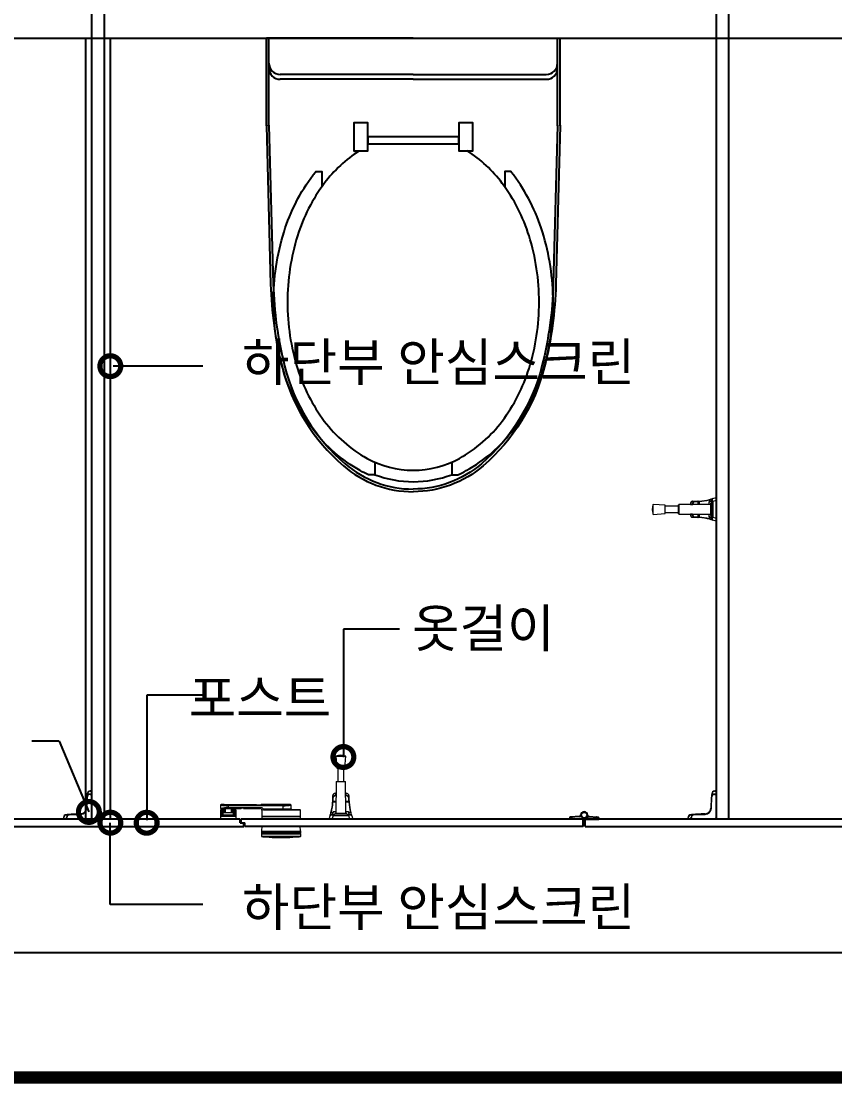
# Model space of a CAD drawing. Extents: x -255 to 8105, y -176 to 5714.
# Drawn here: x 3160 to 3811, y 2764 to 3614 of the extents above; entities that cross this region are included whole.
import ezdxf
from ezdxf.enums import TextEntityAlignment as Align

# ---------------------------------------------------------------- set-up
doc = ezdxf.new("R2010")
doc.units = 0
doc.header["$LTSCALE"] = 30
doc.layers.get('0').update_dxf_attribs({"linetype": 'CONTINUOUS'})
for name, color, linetype in [('0_toilet', 6, 'CONTINUOUS'), ('HAT', 8, 'CONTINUOUS'), ('경첩', 4, 'CONTINUOUS'), ('문자', 3, 'CONTINUOUS'), ('부자재', 4, 'CONTINUOUS'), ('옷걸이', 4, 'CONTINUOUS'), ('잠금쇠(회전형)', 4, 'CONTINUOUS'), ('치수', 1, 'CONTINUOUS'), ('해치', 8, 'CONTINUOUS')]:
    doc.layers.add(name, color=color, linetype=linetype)
doc.styles.add('돋움', font='malgun.ttf')

# ---------------------------------------------------------------- blocks, each defined once
blk = doc.blocks.new('_DOTSMALL')
at = {"color": 0, "linetype": 'ByBlock', "const_width": 0.5}
blk.add_lwpolyline([(-0.0625, 0, 1), (0.0625, 0, 1)], format="xyb", close=True, dxfattribs=at)
blk = doc.blocks.new('A$C63EC304E')
at = {"layer": '치수', "color": 1, "xscale": 2.5, "yscale": 2.5, "zscale": 2.5, "rotation": 234.3098741996962}
blk.add_blockref('_DOTSMALL', (0.312, 0.312), dxfattribs=at)
blk = doc.blocks.new('A$C2BC9653E')
at = {"layer": '치수', "xscale": 0.3333333333333333, "yscale": 0.3333333333333333, "zscale": 0.3333333333333333}
blk.add_blockref('A$C63EC304E', (0, 0), dxfattribs=at)
blk = doc.blocks.new('A$C7FC71301')
at = {"layer": '치수', "rotation": 180}
blk.add_blockref('A$C2BC9653E', (0.208, 0.208), dxfattribs=at)
blk = doc.blocks.new('A$C4A20372B')
at = {"layer": '치수'}
blk.add_blockref('A$C7FC71301', (0, 0), dxfattribs=at)
blk = doc.blocks.new('A$C566469F5')
at = {"layer": '치수'}
blk.add_blockref('A$C4A20372B', (0, 0), dxfattribs=at)
blk = doc.blocks.new('A$C7E317CD4')
at = {"layer": '해치', "xscale": 2, "yscale": 2, "zscale": 2}
blk.add_blockref('A$C566469F5', (0, 0), dxfattribs=at)
blk = doc.blocks.new('A$C601D7F27')
at = {"layer": '치수'}
blk.add_blockref('A$C7E317CD4', (0, 0), dxfattribs=at)
blk = doc.blocks.new('A$C38802C08')
at = {"layer": '치수'}
blk.add_blockref('A$C601D7F27', (0, 0), dxfattribs=at)
blk = doc.blocks.new('A$C10E41893')
at = {"layer": '부자재'}
for p, q in [((6.5, 0), (6.5, 196)), ((123.3, 196), (6.5, 196)), ((123.3, 192.5), (6.5, 192.5)), ((54.8, 0), (54.8, 177.5)), ((61.4, 0), (61.4, 177.5)), ((6.5, 0), (6.5, -196)), ((54.8, 0), (54.8, -177.5)), ((61.4, 0), (61.4, -177.5)), ((123.3, -192.5), (6.5, -192.5)), ((123.3, -196), (6.5, -196))]:
    blk.add_line(p, q, dxfattribs=at)
for points in [[(122.7, 196, -0.012538), (123.3, 196), (334.6, 190.3, -0.055395), (444.7, 175.1, -0.154276), (576.9, 93.3, -0.179504), (611.5, 0, -0.179504)], [(122.8, 192.5, -0.012538), (123.2, 192.5), (334.5, 186.8, -0.055395), (443.8, 171.7, -0.154276), (574.3, 91, -0.179504), (608, 0, -0.179504)], [(572, 51.4), (588.8, 51.4), (588.8, 59.6, 0.021185), (583.3, 70.7, 0.106084), (528.4, 133.7, 0.085733), (452.6, 172.4, 0.075373), (358.7, 186.6, 0.075373), (264.8, 172.4, 0.085733), (189, 133.7, 0.007337), (184.4, 130.1), (184.4, 122), (204.7, 122)], [(156.7, -72, 0.089162), (200.2, -118.7, 0.085733), (270.3, -154.5, 0.075373), (358.7, -167.9, 0.075373), (447.1, -154.5, 0.085733), (517.2, -118.7, 0.106084), (567, -61.6, 0.126931), (582.8, 0, 0.126931), (567, 61.6, 0.106084), (517.2, 118.7, 0.085733), (447.1, 154.5, 0.075373), (358.7, 167.9, 0.075373), (270.3, 154.5, 0.085733), (200.2, 118.7, 0.089162), (156.7, 72)], [(588.8, -51.4, 0.090214), (598.2, 0, 0.090214), (588.8, 51.4, 0.106084)], [(122.7, -196, 0.012538), (123.3, -196), (334.6, -190.3, 0.055395), (444.7, -175.1, 0.154276), (576.9, -93.3, 0.179504), (611.5, 0, 0.179504)], [(122.8, -192.5, 0.012538), (123.2, -192.5), (334.5, -186.8, 0.055395), (443.8, -171.7, 0.154276), (574.3, -91, 0.179504), (608, 0, 0.179504)], [(572, -51.4), (588.8, -51.4), (588.8, -59.6, -0.021185), (583.3, -70.7, -0.106084), (528.4, -133.7, -0.085733), (452.6, -172.4, -0.075373), (358.7, -186.6, -0.075373), (264.8, -172.4, -0.085733), (189, -133.7, -0.007337), (184.4, -130.1), (184.4, -122), (204.7, -122)]]:
    blk.add_lwpolyline(points, format="xyb", dxfattribs=at)
blk.add_lwpolyline([(138, -60.8), (119.3, -60.8), (119.3, -79.5), (156.7, -79.5), (156.7, -60.8), (138, -60.8), (147.3, -60.8), (147.3, 60.8), (138, 60.8), (156.7, 60.8), (156.7, 79.5), (119.3, 79.5), (119.3, 60.8), (138, 60.8), (138, -60.8), (119.3, -60.8)], dxfattribs=at)
for centre, start, end in [((39.8, 177.5), 0, 90), ((46.4, 177.5), 0, 90), ((39.8, -177.5), 270, 0), ((46.4, -177.5), 270, 0)]:
    blk.add_arc(centre, 15, start, end, dxfattribs=at)
blk = doc.blocks.new('UNI-10', base_point=(37634, 239))
blk.add_line((40355.37, 3839.82), (41855.37, 3839.82))
at = {"color": 2}
for p, q in [((40845.37, 3839.82), (40845.37, 3214.82)), ((40865.37, 3839.82), (40865.37, 3214.82))]:
    blk.add_line(p, q, dxfattribs=at)
at = {"color": 8}
blk.add_line((40119.29, 3108.01), (42081.88, 3108.01), dxfattribs=at)
at = {"color": 8, "const_width": 10}
blk.add_lwpolyline([(37682.57, 3008.01), (43467.12, 3008.01)], dxfattribs=at)
at = {"layer": '0_toilet'}
for p, q in [((40850.37, 3939.82), (40850.37, 3214.82)), ((40860.37, 3939.82), (40860.37, 3214.82)), ((41350.32, 3939.82), (41350.32, 3214.82)), ((41360.42, 3214.81), (41360.42, 3939.81)), ((40969.29, 3214.82), (40745.37, 3214.82)), ((40969.29, 3211.82), (40969.29, 3214.82)), ((41243.87, 3214.82), (40970.04, 3214.82)), ((40970.04, 3211.82), (40970.04, 3214.82)), ((41243.87, 3208.82), (41243.87, 3214.82)), ((41474.34, 3214.82), (41245.37, 3214.82)), ((41245.37, 3208.82), (41245.37, 3214.82)), ((40745.37, 3208.82), (40972.29, 3208.82)), ((40969.29, 3211.82), (40973.04, 3211.82)), ((40972.29, 3208.82), (40972.29, 3211.82)), ((40973.04, 3208.82), (40973.04, 3211.82)), ((41243.87, 3208.82), (40973.04, 3208.82)), ((41245.37, 3208.82), (41477.34, 3208.82))]:
    blk.add_line(p, q, dxfattribs=at)
at = {"layer": '경첩', "color": 4, "linetype": 'Continuous', "lineweight": 15}
for p, q in [((40846.76, 3232.58), (40846.34, 3223.6)), ((40846.58, 3233.99), (40846.45, 3231.28)), ((40846.45, 3231.28), (40846.69, 3231.05)), ((40846.58, 3233.99), (40846.82, 3233.75)), ((40846.59, 3223.59), (40847.01, 3232.57)), ((40846.69, 3234.58), (40846.85, 3234.42)), ((40846.88, 3235.08), (40846.76, 3232.58)), ((40847.06, 3233.62), (40847.13, 3235.07)), ((40849.11, 3234.82), (40849.11, 3234.57)), ((40850.37, 3234.82), (40849.11, 3234.82)), ((40849.11, 3234.57), (40850.37, 3234.57)), ((40849.12, 3234.82), (40849.12, 3234.92)), ((40849.12, 3234.92), (40850.37, 3234.92)), ((40849.23, 3237.07), (40849.23, 3237.32)), ((40850.37, 3237.32), (40849.23, 3237.32)), ((40849.23, 3237.07), (40850.37, 3237.07)), ((40850.37, 3237.07), (40850.37, 3237.32)), ((40850.37, 3234.92), (40850.37, 3237.07)), ((40850.37, 3234.57), (40850.37, 3234.82)), ((40850.37, 3234.57), (40850.37, 3216.32)), ((41346.71, 3232.58), (41346.29, 3223.6)), ((41346.53, 3233.99), (41346.4, 3231.28)), ((41346.4, 3231.28), (41346.64, 3231.05)), ((41346.53, 3233.99), (41346.77, 3233.75)), ((41346.54, 3223.59), (41346.96, 3232.57)), ((41346.64, 3234.58), (41346.8, 3234.42)), ((41346.83, 3235.08), (41346.71, 3232.58)), ((41347.01, 3233.62), (41347.08, 3235.07)), ((41349.06, 3234.82), (41349.06, 3234.57)), ((41350.32, 3234.82), (41349.06, 3234.82)), ((41349.06, 3234.57), (41350.32, 3234.57)), ((41349.07, 3234.82), (41349.07, 3234.92)), ((41349.07, 3234.92), (41350.32, 3234.92)), ((41349.18, 3237.07), (41349.18, 3237.32)), ((41350.32, 3237.32), (41349.18, 3237.32)), ((41349.18, 3237.07), (41350.32, 3237.07)), ((41350.32, 3237.07), (41350.32, 3237.32)), ((41350.32, 3234.92), (41350.32, 3237.07)), ((41350.32, 3234.57), (41350.32, 3234.82)), ((41350.32, 3234.57), (41350.32, 3216.32)), ((40845.97, 3222.76), (40846.18, 3222.55)), ((40846.17, 3222.55), (40845.97, 3222.75)), ((40846.04, 3223.13), (40846.26, 3222.91)), ((40846.07, 3223.35), (40846.3, 3223.13)), ((40846.12, 3224.26), (40846.09, 3223.62)), ((40846.13, 3224.36), (40846.12, 3224.26)), ((40846.12, 3224.26), (40846.36, 3224.02)), ((40846.14, 3224.7), (40846.13, 3224.36)), ((40846.13, 3224.36), (40846.37, 3224.12)), ((40846.15, 3224.8), (40846.14, 3224.7)), ((40846.14, 3224.7), (40846.38, 3224.46)), ((40846.19, 3225.72), (40846.15, 3224.8)), ((40846.15, 3224.8), (40846.39, 3224.56)), ((40846.19, 3225.72), (40846.43, 3225.48)), ((40846.22, 3226.38), (40846.2, 3225.96)), ((40846.2, 3225.96), (40846.44, 3225.72)), ((40846.36, 3229.26), (40846.22, 3226.39)), ((40846.22, 3226.39), (40846.46, 3226.15)), ((40846.22, 3226.38), (40846.46, 3226.14)), ((40846.36, 3229.26), (40846.6, 3229.02)), ((40846.41, 3230.27), (40846.37, 3229.6)), ((40846.37, 3229.6), (40846.61, 3229.36)), ((40846.41, 3230.27), (40846.64, 3230.03)), ((40846.42, 3230.61), (40846.66, 3230.37)), ((41345.92, 3222.76), (41346.13, 3222.55)), ((41346.12, 3222.55), (41345.92, 3222.75)), ((41345.99, 3223.13), (41346.21, 3222.91)), ((41346.02, 3223.35), (41346.25, 3223.13)), ((41346.07, 3224.26), (41346.04, 3223.62)), ((41346.08, 3224.36), (41346.07, 3224.26)), ((41346.07, 3224.26), (41346.31, 3224.02)), ((41346.09, 3224.7), (41346.08, 3224.36)), ((41346.08, 3224.36), (41346.32, 3224.12)), ((41346.1, 3224.8), (41346.09, 3224.7)), ((41346.09, 3224.7), (41346.33, 3224.46)), ((41346.14, 3225.72), (41346.1, 3224.8)), ((41346.1, 3224.8), (41346.34, 3224.56)), ((41346.14, 3225.72), (41346.38, 3225.48)), ((41346.17, 3226.38), (41346.15, 3225.96)), ((41346.15, 3225.96), (41346.39, 3225.72)), ((41346.31, 3229.26), (41346.17, 3226.39)), ((41346.17, 3226.39), (41346.41, 3226.15)), ((41346.17, 3226.38), (41346.41, 3226.14)), ((41346.31, 3229.26), (41346.55, 3229.02)), ((41346.36, 3230.27), (41346.32, 3229.6)), ((41346.32, 3229.6), (41346.56, 3229.36)), ((41346.36, 3230.27), (41346.59, 3230.03)), ((41346.37, 3230.61), (41346.61, 3230.37)), ((40828.12, 3215.96), (40827.87, 3215.96)), ((40827.87, 3215.96), (40827.87, 3214.82)), ((40827.87, 3214.82), (40828.12, 3214.82)), ((40828.12, 3214.82), (40828.12, 3215.96)), ((40828.12, 3214.82), (40830.27, 3214.82)), ((40832.61, 3218.42), (40830.11, 3218.3)), ((40830.12, 3218.05), (40831.57, 3218.12)), ((40830.27, 3214.82), (40830.27, 3216.07)), ((40830.27, 3216.07), (40830.37, 3216.07)), ((40830.37, 3216.07), (40830.62, 3216.07)), ((40830.37, 3216.07), (40830.37, 3214.82)), ((40830.37, 3214.82), (40830.62, 3214.82)), ((40830.6, 3218.5), (40830.69, 3218.58)), ((40830.6, 3218.5), (40830.76, 3218.34)), ((40830.62, 3214.82), (40830.62, 3216.07)), ((40848.87, 3214.82), (40830.62, 3214.82)), ((40833.9, 3218.73), (40830.69, 3218.58)), ((40841.58, 3218.85), (40832.61, 3218.42)), ((40832.62, 3218.17), (40841.59, 3218.6)), ((40833.9, 3218.73), (40834.14, 3218.49)), ((40834.58, 3218.77), (40834.82, 3218.53)), ((40834.91, 3218.78), (40835.15, 3218.54)), ((40838.29, 3218.94), (40835.59, 3218.81)), ((40835.59, 3218.81), (40835.83, 3218.57)), ((40838.29, 3218.94), (40838.53, 3218.7)), ((40838.97, 3218.97), (40839.21, 3218.73)), ((40839.3, 3218.99), (40839.54, 3218.75)), ((40841.33, 3219.08), (40839.98, 3219.02)), ((40839.98, 3219.02), (40840.22, 3218.78)), ((40841.57, 3219.09), (40841.33, 3219.08)), ((40841.33, 3219.08), (40841.57, 3218.84)), ((40842.58, 3219.25), (40842.78, 3219.05)), ((40843.11, 3219.43), (40843.3, 3219.24)), ((40843.35, 3219.53), (40843.54, 3219.35)), ((40843.81, 3219.78), (40844, 3219.6)), ((40844.03, 3219.92), (40844.21, 3219.74)), ((40845.12, 3220.95), (40845.3, 3220.77)), ((40845.27, 3221.16), (40845.45, 3220.98)), ((40845.53, 3221.6), (40845.72, 3221.41)), ((40845.65, 3221.83), (40845.84, 3221.64)), ((40845.82, 3222.23), (40846.01, 3222.04)), ((41328.07, 3215.96), (41327.82, 3215.96)), ((41327.82, 3215.96), (41327.82, 3214.82)), ((41327.82, 3214.82), (41328.07, 3214.82)), ((41328.07, 3214.82), (41328.07, 3215.96)), ((41328.07, 3214.82), (41330.22, 3214.82)), ((41332.56, 3218.42), (41330.06, 3218.3)), ((41330.07, 3218.05), (41331.52, 3218.12)), ((41330.22, 3214.82), (41330.22, 3216.07)), ((41330.22, 3216.07), (41330.32, 3216.07)), ((41330.32, 3216.07), (41330.57, 3216.07)), ((41330.32, 3216.07), (41330.32, 3214.82)), ((41330.32, 3214.82), (41330.57, 3214.82)), ((41330.55, 3218.5), (41330.64, 3218.58)), ((41330.55, 3218.5), (41330.71, 3218.34)), ((41330.57, 3214.82), (41330.57, 3216.07)), ((41348.82, 3214.82), (41330.57, 3214.82)), ((41333.85, 3218.73), (41330.64, 3218.58)), ((41341.53, 3218.85), (41332.56, 3218.42)), ((41332.57, 3218.17), (41341.54, 3218.6)), ((41333.85, 3218.73), (41334.09, 3218.49)), ((41334.53, 3218.77), (41334.77, 3218.53)), ((41334.86, 3218.78), (41335.1, 3218.54)), ((41338.24, 3218.94), (41335.54, 3218.81)), ((41335.54, 3218.81), (41335.78, 3218.57)), ((41338.24, 3218.94), (41338.48, 3218.7)), ((41338.92, 3218.97), (41339.16, 3218.73)), ((41339.25, 3218.99), (41339.49, 3218.75)), ((41341.28, 3219.08), (41339.93, 3219.02)), ((41339.93, 3219.02), (41340.17, 3218.78)), ((41341.52, 3219.09), (41341.28, 3219.08)), ((41341.28, 3219.08), (41341.52, 3218.84)), ((41342.53, 3219.25), (41342.73, 3219.05)), ((41343.06, 3219.43), (41343.25, 3219.24)), ((41343.3, 3219.53), (41343.49, 3219.35)), ((41343.76, 3219.78), (41343.95, 3219.6)), ((41343.98, 3219.92), (41344.16, 3219.74)), ((41345.07, 3220.95), (41345.25, 3220.77)), ((41345.22, 3221.16), (41345.4, 3220.98)), ((41345.48, 3221.6), (41345.67, 3221.41)), ((41345.6, 3221.83), (41345.79, 3221.64)), ((41345.77, 3222.23), (41345.96, 3222.04))]:
    blk.add_line(p, q, dxfattribs=at)
at = {"layer": '경첩', "color": 4, "linetype": 'Continuous', "lineweight": 15, "flags": 128}
for points in [[(40846.45, 3231.28), (40846.45, 3231.15), (40846.44, 3231.03), (40846.44, 3230.91), (40846.43, 3230.81), (40846.43, 3230.72), (40846.42, 3230.66), (40846.42, 3230.62), (40846.42, 3230.61)], [(40846.6, 3234.5), (40846.6, 3234.39), (40846.59, 3234.27), (40846.59, 3234.13), (40846.58, 3233.99)], [(40846.6, 3234.5), (40846.62, 3234.52), (40846.64, 3234.53), (40846.66, 3234.55), (40846.67, 3234.56), (40846.68, 3234.57), (40846.68, 3234.58), (40846.69, 3234.58), (40846.69, 3234.58)], [(40846.76, 3232.58), (40846.77, 3232.58), (40846.78, 3232.58), (40846.81, 3232.58), (40846.84, 3232.57), (40846.87, 3232.57), (40846.92, 3232.57), (40846.96, 3232.57), (40847.01, 3232.57)], [(40847.13, 3235.07), (40847.08, 3235.07), (40847.04, 3235.07), (40846.99, 3235.07), (40846.95, 3235.07), (40846.92, 3235.08), (40846.9, 3235.08), (40846.89, 3235.08), (40846.88, 3235.08)], [(41346.4, 3231.28), (41346.4, 3231.15), (41346.39, 3231.03), (41346.39, 3230.91), (41346.38, 3230.81), (41346.38, 3230.72), (41346.37, 3230.66), (41346.37, 3230.62), (41346.37, 3230.61)], [(41346.55, 3234.5), (41346.55, 3234.39), (41346.54, 3234.27), (41346.54, 3234.13), (41346.53, 3233.99)], [(41346.55, 3234.5), (41346.57, 3234.52), (41346.59, 3234.53), (41346.61, 3234.55), (41346.62, 3234.56), (41346.63, 3234.57), (41346.63, 3234.58), (41346.64, 3234.58), (41346.64, 3234.58)], [(41346.71, 3232.58), (41346.72, 3232.58), (41346.73, 3232.58), (41346.76, 3232.58), (41346.79, 3232.57), (41346.82, 3232.57), (41346.87, 3232.57), (41346.91, 3232.57), (41346.96, 3232.57)], [(41347.08, 3235.07), (41347.03, 3235.07), (41346.99, 3235.07), (41346.94, 3235.07), (41346.9, 3235.07), (41346.87, 3235.08), (41346.85, 3235.08), (41346.84, 3235.08), (41346.83, 3235.08)], [(40845.97, 3222.76), (40845.97, 3222.76), (40845.97, 3222.76)], [(40846.07, 3223.35), (40846.05, 3223.19), (40846.04, 3223.13)], [(40846.2, 3225.96), (40846.2, 3225.88), (40846.19, 3225.8), (40846.19, 3225.72)], [(40846.22, 3226.39), (40846.22, 3226.39), (40846.22, 3226.38)], [(40846.34, 3223.6), (40846.35, 3223.6), (40846.36, 3223.6), (40846.38, 3223.6), (40846.41, 3223.6), (40846.45, 3223.6), (40846.5, 3223.6), (40846.54, 3223.59), (40846.59, 3223.59)], [(41345.92, 3222.76), (41345.92, 3222.76), (41345.92, 3222.76)], [(41346.02, 3223.35), (41346, 3223.19), (41345.99, 3223.13)], [(41346.15, 3225.96), (41346.15, 3225.88), (41346.14, 3225.8), (41346.14, 3225.72)], [(41346.17, 3226.39), (41346.17, 3226.39), (41346.17, 3226.38)], [(41346.29, 3223.6), (41346.3, 3223.6), (41346.31, 3223.6), (41346.33, 3223.6), (41346.36, 3223.6), (41346.4, 3223.6), (41346.45, 3223.6), (41346.49, 3223.59), (41346.54, 3223.59)], [(40830.12, 3218.05), (40830.12, 3218.1), (40830.12, 3218.15), (40830.11, 3218.19), (40830.11, 3218.23), (40830.11, 3218.26), (40830.11, 3218.29), (40830.11, 3218.3), (40830.11, 3218.3)], [(40832.61, 3218.42), (40832.61, 3218.42), (40832.61, 3218.4), (40832.61, 3218.38), (40832.61, 3218.35), (40832.61, 3218.31), (40832.62, 3218.27), (40832.62, 3218.22), (40832.62, 3218.17)], [(40834.58, 3218.77), (40834.56, 3218.76), (40834.53, 3218.76), (40834.46, 3218.76), (40834.38, 3218.76), (40834.28, 3218.75), (40834.16, 3218.75), (40834.03, 3218.74), (40833.9, 3218.73)], [(40835.59, 3218.81), (40835.47, 3218.81), (40835.36, 3218.8), (40835.25, 3218.8), (40835.16, 3218.79), (40835.07, 3218.79), (40835.01, 3218.79), (40834.96, 3218.78), (40834.92, 3218.78), (40834.91, 3218.78)], [(40838.97, 3218.97), (40838.95, 3218.97), (40838.91, 3218.97), (40838.85, 3218.97), (40838.77, 3218.96), (40838.67, 3218.96), (40838.55, 3218.95), (40838.42, 3218.95), (40838.29, 3218.94)], [(40839.98, 3219.02), (40839.85, 3219.01), (40839.72, 3219.01), (40839.6, 3219), (40839.5, 3219), (40839.42, 3218.99), (40839.36, 3218.99), (40839.32, 3218.99), (40839.3, 3218.99)], [(40841.58, 3218.85), (40841.58, 3218.84), (40841.58, 3218.83), (40841.58, 3218.8), (40841.59, 3218.77), (40841.59, 3218.73), (40841.59, 3218.69), (40841.59, 3218.64), (40841.59, 3218.6)], [(41330.07, 3218.05), (41330.07, 3218.1), (41330.07, 3218.15), (41330.06, 3218.19), (41330.06, 3218.23), (41330.06, 3218.26), (41330.06, 3218.29), (41330.06, 3218.3), (41330.06, 3218.3)], [(41332.56, 3218.42), (41332.56, 3218.42), (41332.56, 3218.4), (41332.56, 3218.38), (41332.56, 3218.35), (41332.56, 3218.31), (41332.57, 3218.27), (41332.57, 3218.22), (41332.57, 3218.17)], [(41334.53, 3218.77), (41334.51, 3218.76), (41334.48, 3218.76), (41334.41, 3218.76), (41334.33, 3218.76), (41334.23, 3218.75), (41334.11, 3218.75), (41333.98, 3218.74), (41333.85, 3218.73)], [(41335.54, 3218.81), (41335.42, 3218.81), (41335.31, 3218.8), (41335.2, 3218.8), (41335.11, 3218.79), (41335.02, 3218.79), (41334.96, 3218.79), (41334.91, 3218.78), (41334.87, 3218.78), (41334.86, 3218.78)], [(41338.92, 3218.97), (41338.9, 3218.97), (41338.86, 3218.97), (41338.8, 3218.97), (41338.72, 3218.96), (41338.62, 3218.96), (41338.5, 3218.95), (41338.37, 3218.95), (41338.24, 3218.94)], [(41339.93, 3219.02), (41339.8, 3219.01), (41339.67, 3219.01), (41339.55, 3219), (41339.45, 3219), (41339.37, 3218.99), (41339.31, 3218.99), (41339.27, 3218.99), (41339.25, 3218.99)], [(41341.53, 3218.85), (41341.53, 3218.84), (41341.53, 3218.83), (41341.53, 3218.8), (41341.54, 3218.77), (41341.54, 3218.73), (41341.54, 3218.69), (41341.54, 3218.64), (41341.54, 3218.6)]]:
    blk.add_lwpolyline(points, dxfattribs=at)
at = {"layer": '경첩', "color": 4, "linetype": 'Continuous', "lineweight": 15}
for centre, radius, start, end in [((40849.11, 3232.47), 2.35, 90, 177.30166), ((40849.23, 3234.97), 2.35, 90, 177.30166), ((40849.11, 3232.47), 2.1, 90, 177.30166), ((40849.23, 3234.97), 2.1, 90, 177.30166), ((41349.06, 3232.47), 2.35, 90, 177.30166), ((41349.18, 3234.97), 2.35, 90, 177.30166), ((41349.06, 3232.47), 2.1, 90, 177.30166), ((41349.18, 3234.97), 2.1, 90, 177.30166), ((40841.35, 3223.84), 5, 272.69834, 357.30166), ((40841.35, 3223.84), 5.25, 272.69834, 357.30166), ((40841.35, 3223.84), 4.75, 340.23398, 346.75686), ((40841.35, 3223.84), 4.75, 346.83767, 351.3944), ((40841.35, 3223.84), 4.75, 354.09118, 357.30166), ((41341.3, 3223.84), 5, 272.69834, 357.30166), ((41341.3, 3223.84), 5.25, 272.69834, 357.30166), ((41341.3, 3223.84), 4.75, 340.23398, 346.75686), ((41341.3, 3223.84), 4.75, 346.83767, 351.3944), ((41341.3, 3223.84), 4.75, 354.09118, 357.30166), ((40830.22, 3215.96), 2.35, 92.69834, 180), ((40830.22, 3215.96), 2.1, 92.69834, 180), ((40832.72, 3216.07), 2.35, 92.69834, 180), ((40832.72, 3216.07), 2.1, 92.69834, 180), ((40841.35, 3223.84), 4.75, 272.69834, 285), ((40841.35, 3223.84), 4.75, 284.99982, 291.75061), ((40841.35, 3223.84), 4.75, 294.99481, 301.29977), ((40841.35, 3223.84), 4.75, 301.29911, 304.38581), ((40841.35, 3223.84), 4.75, 304.38489, 322.56084), ((40841.35, 3223.84), 4.75, 322.56123, 325.61449), ((40841.35, 3223.84), 4.75, 325.61511, 331.82645), ((40841.35, 3223.84), 4.75, 335.00519, 340.23398), ((40848.87, 3216.32), 1.5, 270, 0), ((41330.17, 3215.96), 2.35, 92.69834, 180), ((41330.17, 3215.96), 2.1, 92.69834, 180), ((41332.67, 3216.07), 2.35, 92.69834, 180), ((41332.67, 3216.07), 2.1, 92.69834, 180), ((41341.3, 3223.84), 4.75, 272.69834, 285), ((41341.3, 3223.84), 4.75, 284.99982, 291.75061), ((41341.3, 3223.84), 4.75, 294.99481, 301.29977), ((41341.3, 3223.84), 4.75, 301.29911, 304.38581), ((41341.3, 3223.84), 4.75, 304.38489, 322.56084), ((41341.3, 3223.84), 4.75, 322.56123, 325.61449), ((41341.3, 3223.84), 4.75, 325.61511, 331.82645), ((41341.3, 3223.84), 4.75, 335.00519, 340.23398), ((41348.82, 3216.32), 1.5, 270, 0)]:
    blk.add_arc(centre, radius, start, end, dxfattribs=at)
at = {"layer": '부자재'}
for p, q in [((41233.18, 3215.74), (41233.18, 3214.82)), ((41243.83, 3214.82), (41233.18, 3214.82)), ((41240.92, 3216.9), (41233.72, 3216.4)), ((41234.43, 3215.91), (41234.43, 3214.82)), ((41244.64, 3215.37), (41244.64, 3214.57)), ((41244.89, 3214.57), (41244.64, 3214.57)), ((41244.89, 3215.37), (41244.89, 3214.57)), ((41245.36, 3214.86), (41245.36, 3214.82)), ((41245.36, 3214.82), (41256.35, 3214.82)), ((41247.63, 3216.98), (41255.79, 3216.4)), ((41255.1, 3215.91), (41255.1, 3214.82)), ((41256.35, 3215.74), (41256.35, 3214.82))]:
    blk.add_line(p, q, dxfattribs=at)
at = {"layer": '부자재', "color": 1}
blk.add_circle((41244.76, 3218.02), 2.34, dxfattribs=at)
at = {"layer": '부자재'}
for centre, radius, start, end in [((41233.88, 3215.72), 0.7, 101.7765, 181.67124), ((41235.28, 3215.67), 0.884, 113.40773, 164.5497), ((41240.86, 3218.19), 1.29, 272.92313, 352.47243), ((41244.76, 3218.02), 2.62, 270, 180), ((41245.12, 3213.79), 1.65, 102.52675, 141.54753), ((41244.41, 3213.79), 1.65, 43.10029, 77.47325), ((41244.86, 3217.68), 2.86, 280.08401, 345.97919), ((41248.67, 3218.19), 1.29, 187.52757, 267.07687), ((41254.25, 3215.67), 0.884, 15.4503, 67.30044), ((41255.65, 3215.72), 0.7, 358.32876, 78.2235)]:
    blk.add_arc(centre, radius, start, end, dxfattribs=at)
at = {"layer": '옷걸이', "lineweight": 15}
for p, q in [((41344.91, 3470.41), (41344.91, 3468.97)), ((41344.93, 3470.41), (41344.93, 3468.97)), ((41346.99, 3470.49), (41346.95, 3470.38)), ((41346.99, 3470.54), (41346.96, 3470.45)), ((41347.06, 3470.42), (41347.06, 3470.42)), ((41347.06, 3470.42), (41347.06, 3455.01)), ((41347.74, 3471.37), (41347.75, 3471.37)), ((41347.75, 3471.37), (41350.32, 3472.21)), ((41347.75, 3471.37), (41347.75, 3471.37)), ((41350.32, 3469.84), (41347.77, 3469)), ((41350.32, 3472.21), (41350.32, 3469.84)), ((41350.32, 3469.84), (41350.32, 3455.59)), ((41309.47, 3465.96), (41299.97, 3466.71)), ((41299.97, 3458.71), (41299.97, 3466.71)), ((41309.47, 3459.46), (41309.47, 3465.96)), ((41320.32, 3465.21), (41309.47, 3465.21)), ((41320.32, 3462.71), (41320.32, 3466.21)), ((41320.32, 3459.21), (41320.32, 3462.71)), ((41345.82, 3466.68), (41320.57, 3466.46)), ((41320.57, 3466.46), (41320.57, 3458.96)), ((41329.69, 3466.64), (41329.69, 3466.54)), ((41329.69, 3466.64), (41329.78, 3466.64)), ((41329.78, 3466.64), (41329.78, 3466.54)), ((41331.31, 3466.63), (41331.66, 3466.63)), ((41331.31, 3466.56), (41331.31, 3466.63)), ((41331.66, 3466.63), (41331.66, 3466.56)), ((41336.02, 3466.6), (41336.02, 3468.98)), ((41336.79, 3469.05), (41336.79, 3466.6)), ((41344.89, 3468.97), (41345.45, 3469.03)), ((41345.82, 3467.49), (41345.82, 3457.94)), ((41347.08, 3456.43), (41347.08, 3469)), ((41347.77, 3469), (41347.08, 3469)), ((41347.77, 3469), (41347.77, 3456.43)), ((41299.97, 3458.71), (41309.47, 3459.46)), ((41309.47, 3460.21), (41320.32, 3460.21)), ((41320.57, 3458.96), (41345.82, 3458.74)), ((41329.69, 3458.89), (41329.69, 3458.78)), ((41329.69, 3458.78), (41329.78, 3458.78)), ((41329.78, 3458.88), (41329.78, 3458.78)), ((41331.31, 3458.8), (41331.31, 3458.87)), ((41331.31, 3458.8), (41331.66, 3458.8)), ((41331.66, 3458.87), (41331.66, 3458.8)), ((41336.02, 3456.45), (41336.02, 3458.83)), ((41336.79, 3458.82), (41336.79, 3456.38)), ((41345.47, 3456.39), (41344.89, 3456.46)), ((41344.91, 3456.46), (41344.91, 3455.02)), ((41344.93, 3456.45), (41344.93, 3455.02)), ((41346.95, 3455.04), (41346.99, 3454.93)), ((41347.06, 3455.01), (41347.06, 3455.01)), ((41347.77, 3456.43), (41347.08, 3456.43)), ((41347.75, 3454.06), (41347.74, 3454.06)), ((41350.32, 3453.21), (41347.75, 3454.06)), ((41347.75, 3454.06), (41347.75, 3454.06)), ((41347.77, 3456.43), (41350.32, 3455.59)), ((41350.32, 3455.59), (41350.32, 3453.21)), ((41045.93, 3265.17), (41046.68, 3255.67)), ((41045.93, 3265.17), (41053.93, 3265.17)), ((41053.18, 3255.67), (41053.93, 3265.17)), ((41046.68, 3255.67), (41053.18, 3255.67)), ((41047.43, 3255.67), (41047.43, 3244.82)), ((41052.43, 3244.82), (41052.43, 3255.67)), ((41046.18, 3244.57), (41045.96, 3219.32)), ((41053.68, 3244.57), (41046.18, 3244.57)), ((41046.43, 3244.82), (41049.93, 3244.82)), ((41049.93, 3244.82), (41053.43, 3244.82)), ((41053.9, 3219.32), (41053.68, 3244.57)), ((41046.1, 3235.45), (41046, 3235.45)), ((41046, 3235.45), (41046, 3235.36)), ((41046.1, 3235.36), (41046, 3235.36)), ((41046.01, 3233.83), (41046.01, 3233.48)), ((41046.01, 3233.83), (41046.09, 3233.83)), ((41046.09, 3233.48), (41046.01, 3233.48)), ((41053.86, 3235.45), (41053.76, 3235.45)), ((41053.86, 3235.36), (41053.76, 3235.36)), ((41053.77, 3233.83), (41053.85, 3233.83)), ((41053.85, 3233.48), (41053.78, 3233.48)), ((41053.85, 3233.83), (41053.85, 3233.48)), ((41053.86, 3235.45), (41053.86, 3235.36)), ((41046.04, 3228.35), (41043.59, 3228.35)), ((41043.66, 3229.12), (41046.05, 3229.12)), ((41053.82, 3229.12), (41056.2, 3229.12)), ((41056.27, 3228.35), (41053.82, 3228.35)), ((41040.43, 3214.82), (41041.28, 3217.39)), ((41042.81, 3214.82), (41040.43, 3214.82)), ((41041.28, 3217.39), (41041.28, 3217.39)), ((41041.28, 3217.39), (41041.28, 3217.39)), ((41042.26, 3218.18), (41042.15, 3218.15)), ((41042.23, 3218.08), (41042.23, 3218.07)), ((41057.64, 3218.08), (41042.23, 3218.08)), ((41043.67, 3220.22), (41042.24, 3220.22)), ((41043.67, 3220.21), (41042.24, 3220.21)), ((41043.64, 3217.36), (41042.81, 3214.82)), ((41057.06, 3214.82), (41042.81, 3214.82)), ((41043.61, 3219.67), (41043.68, 3220.25)), ((41043.64, 3217.36), (41043.64, 3218.05)), ((41043.64, 3218.05), (41056.22, 3218.05)), ((41056.22, 3217.36), (41043.64, 3217.36)), ((41054.71, 3219.32), (41045.16, 3219.32)), ((41056.19, 3220.25), (41056.25, 3219.68)), ((41057.62, 3220.22), (41056.19, 3220.22)), ((41057.62, 3220.21), (41056.19, 3220.21)), ((41056.22, 3217.36), (41056.22, 3218.05)), ((41057.06, 3214.82), (41056.22, 3217.36)), ((41059.43, 3214.82), (41057.06, 3214.82)), ((41057.7, 3218.15), (41057.6, 3218.18)), ((41057.64, 3218.07), (41057.64, 3218.08)), ((41057.75, 3218.15), (41057.66, 3218.17)), ((41058.58, 3217.39), (41058.59, 3217.39)), ((41058.59, 3217.39), (41059.43, 3214.82)), ((41058.59, 3217.39), (41058.59, 3217.39))]:
    blk.add_line(p, q, dxfattribs=at)
at = {"layer": '옷걸이', "lineweight": 15, "flags": 128}
for points in [[(41346.96, 3470.45), (41346.96, 3470.43), (41346.95, 3470.38)], [(41347.06, 3470.42), (41347.03, 3470.41), (41346.95, 3470.38)], [(41331.4, 3469.14), (41331.39, 3469.14), (41331.16, 3469.12), (41330.94, 3469.06), (41330.72, 3468.95), (41330.52, 3468.8), (41330.33, 3468.62), (41330.17, 3468.39), (41330.02, 3468.14), (41329.9, 3467.86), (41329.8, 3467.55), (41329.73, 3467.23), (41329.69, 3466.9), (41329.69, 3466.64)], [(41331.41, 3469.14), (41331.14, 3469.11), (41330.87, 3469.01), (41330.63, 3468.85), (41330.4, 3468.62), (41330.2, 3468.33), (41330.03, 3468), (41329.91, 3467.63), (41329.82, 3467.23), (41329.78, 3466.73), (41329.78, 3466.64)], [(41331.31, 3466.63), (41331.33, 3467.05), (41331.4, 3467.46), (41331.51, 3467.84), (41331.66, 3468.19), (41331.84, 3468.5), (41332.06, 3468.75), (41332.3, 3468.94), (41332.56, 3469.07), (41332.91, 3469.13)], [(41333.1, 3468.88), (41332.79, 3468.83), (41332.56, 3468.71), (41332.34, 3468.54), (41332.14, 3468.31), (41331.98, 3468.04), (41331.84, 3467.72), (41331.74, 3467.38), (41331.68, 3467.01), (41331.66, 3466.63)], [(41336.77, 3469.3), (41336.77, 3469.29), (41336.77, 3469.28), (41336.77, 3469.26), (41336.77, 3469.23), (41336.77, 3469.19), (41336.78, 3469.15), (41336.78, 3469.1), (41336.79, 3469.05)], [(41344.61, 3468.54), (41344.54, 3466.96), (41344.53, 3466.67)], [(41346.86, 3468.46), (41346.9, 3468.74), (41346.94, 3468.92), (41346.97, 3468.93), (41347, 3468.76), (41347.02, 3468.43), (41347.03, 3467.96)], [(41329.69, 3458.78), (41329.69, 3458.73), (41329.71, 3458.4), (41329.76, 3458.07), (41329.83, 3457.76), (41329.94, 3457.46), (41330.07, 3457.18), (41330.23, 3456.94), (41330.41, 3456.72), (41330.62, 3456.55), (41330.83, 3456.42), (41331.06, 3456.33), (41331.3, 3456.29), (41331.33, 3456.29)], [(41329.78, 3458.78), (41329.8, 3458.37), (41329.87, 3457.96), (41329.98, 3457.57), (41330.13, 3457.22), (41330.32, 3456.92), (41330.53, 3456.66), (41330.77, 3456.47), (41331.03, 3456.35), (41331.35, 3456.29), (41331.41, 3456.28)], [(41332.91, 3456.3), (41332.64, 3456.33), (41332.37, 3456.44), (41332.13, 3456.61), (41331.9, 3456.85), (41331.71, 3457.14), (41331.55, 3457.48), (41331.42, 3457.86), (41331.34, 3458.26), (41331.31, 3458.8)], [(41331.66, 3458.8), (41331.69, 3458.31), (41331.77, 3457.95), (41331.88, 3457.61), (41332.02, 3457.31), (41332.2, 3457.05), (41332.4, 3456.83), (41332.62, 3456.68), (41332.86, 3456.58), (41333.1, 3456.55)], [(41336.77, 3456.13), (41336.77, 3456.13), (41336.77, 3456.15), (41336.77, 3456.17), (41336.77, 3456.2), (41336.77, 3456.24), (41336.78, 3456.28), (41336.78, 3456.33), (41336.79, 3456.38)], [(41344.53, 3458.76), (41344.55, 3458.15), (41344.61, 3456.89)], [(41344.92, 3455.02), (41344.92, 3455.02), (41344.93, 3455.02)], [(41345.12, 3454.78), (41345.11, 3454.78), (41345.11, 3454.78)], [(41347.03, 3457.22), (41347.01, 3456.81), (41346.98, 3456.56), (41346.95, 3456.48), (41346.92, 3456.58), (41346.87, 3456.86), (41346.86, 3456.98)], [(41346.95, 3455.04), (41347.03, 3455.02), (41347.06, 3455.01)], [(41346.96, 3454.98), (41346.96, 3455), (41346.95, 3455.04)], [(41346.96, 3454.98), (41346.98, 3454.92), (41346.99, 3454.88)], [(41046, 3235.36), (41045.58, 3235.34), (41045.17, 3235.27), (41044.79, 3235.16), (41044.44, 3235.01), (41044.13, 3234.82), (41043.88, 3234.6), (41043.69, 3234.36), (41043.56, 3234.1), (41043.5, 3233.78), (41043.5, 3233.73)], [(41046, 3235.45), (41045.95, 3235.45), (41045.62, 3235.43), (41045.29, 3235.38), (41044.97, 3235.3), (41044.68, 3235.2), (41044.4, 3235.06), (41044.16, 3234.9), (41043.94, 3234.72), (41043.77, 3234.52), (41043.63, 3234.3), (41043.55, 3234.07), (41043.51, 3233.84), (41043.51, 3233.8)], [(41043.51, 3232.23), (41043.55, 3232.5), (41043.66, 3232.76), (41043.83, 3233.01), (41044.07, 3233.23), (41044.36, 3233.43), (41044.7, 3233.59), (41045.07, 3233.71), (41045.48, 3233.79), (41046.01, 3233.83)], [(41046.01, 3233.48), (41045.53, 3233.44), (41045.17, 3233.37), (41044.83, 3233.26), (41044.52, 3233.11), (41044.26, 3232.94), (41044.05, 3232.74), (41043.89, 3232.52), (41043.8, 3232.28), (41043.76, 3232.04)], [(41053.85, 3233.83), (41054.27, 3233.81), (41054.68, 3233.74), (41055.06, 3233.63), (41055.41, 3233.48), (41055.72, 3233.29), (41055.97, 3233.07), (41056.16, 3232.83), (41056.29, 3232.58), (41056.35, 3232.23)], [(41056.1, 3232.04), (41056.04, 3232.35), (41055.93, 3232.58), (41055.76, 3232.8), (41055.53, 3232.99), (41055.26, 3233.16), (41054.94, 3233.3), (41054.59, 3233.4), (41054.23, 3233.46), (41053.85, 3233.48)], [(41056.36, 3233.73), (41056.36, 3233.75), (41056.34, 3233.98), (41056.28, 3234.2), (41056.17, 3234.41), (41056.02, 3234.61), (41055.83, 3234.8), (41055.61, 3234.97), (41055.36, 3235.12), (41055.07, 3235.24), (41054.77, 3235.34), (41054.45, 3235.4), (41054.12, 3235.44), (41053.86, 3235.45)], [(41056.36, 3233.73), (41056.33, 3234), (41056.23, 3234.26), (41056.06, 3234.51), (41055.83, 3234.74), (41055.55, 3234.94), (41055.22, 3235.1), (41054.84, 3235.23), (41054.44, 3235.32), (41053.95, 3235.36), (41053.86, 3235.36)], [(41043.35, 3228.37), (41043.35, 3228.37), (41043.36, 3228.37), (41043.39, 3228.37), (41043.42, 3228.36), (41043.46, 3228.36), (41043.5, 3228.36), (41043.55, 3228.35), (41043.59, 3228.35)], [(41056.52, 3228.37), (41056.51, 3228.37), (41056.5, 3228.37), (41056.48, 3228.37), (41056.44, 3228.36), (41056.41, 3228.36), (41056.36, 3228.36), (41056.32, 3228.35), (41056.27, 3228.35)], [(41042, 3220.02), (41042, 3220.03), (41042, 3220.02)], [(41042.2, 3218.17), (41042.14, 3218.16), (41042.1, 3218.15)], [(41042.2, 3218.18), (41042.21, 3218.18), (41042.26, 3218.18)], [(41042.26, 3218.18), (41042.24, 3218.1), (41042.23, 3218.08)], [(41042.24, 3220.21), (41042.24, 3220.22), (41042.24, 3220.21)], [(41044.44, 3218.11), (41044.02, 3218.13), (41043.78, 3218.15), (41043.7, 3218.18), (41043.8, 3218.22), (41044.08, 3218.26), (41044.19, 3218.27)], [(41045.97, 3220.6), (41045.37, 3220.58), (41044.1, 3220.53)], [(41055.76, 3220.53), (41054.18, 3220.6), (41053.89, 3220.6)], [(41055.68, 3218.27), (41055.95, 3218.24), (41056.14, 3218.2), (41056.14, 3218.17), (41055.97, 3218.14), (41055.64, 3218.12), (41055.18, 3218.1)], [(41057.64, 3218.08), (41057.63, 3218.1), (41057.6, 3218.18)], [(41057.66, 3218.18), (41057.65, 3218.18), (41057.6, 3218.18)]]:
    blk.add_lwpolyline(points, dxfattribs=at)
at = {"layer": '옷걸이', "lineweight": 15}
for centre, radius, start, end in [((41332.55, 3521.9), 52.77, 274.5864, 283.76829), ((41332.55, 3521.9), 53.02, 274.5864, 283.49029), ((41344.78, 3470.96), 2.24, 266.39085, 345.18943), ((41345.16, 3470.4), 0.25, 103.76166, 179.45314), ((41332.76, 3520.09), 51.15, 283.75841, 286.46904), ((41345.18, 3470.41), 0.247, 104.08418, 180.74148), ((41332.82, 3520.88), 51.71, 283.74931, 286.75644), ((41345.19, 3470.82), 1.8, 276.78644, 348.2605), ((41348.13, 3470.27), 1.16, 109.29372, 169.39421), ((41348.06, 3470.42), 1, 108.19187, 180.00628), ((41310.26, 3462.71), 11.04, 158.76069, 201.23931), ((41320.57, 3466.21), 0.25, 90.5, 180), ((41330.94, 3521.9), 55.27, 268.79267, 270.38109), ((41332.55, 3521.9), 52.77, 268.76311, 270.39042), ((41332.55, 3521.9), 52.77, 270.39042, 273.54893), ((41332.87, 3468.91), 0.227, 353.60797, 81.79126), ((41332.74, 3521.9), 53.02, 270.39042, 273.54893), ((41332.55, 3521.89), 52.76, 273.54888, 274.58645), ((41335.79, 3469), 0.23, 354.81124, 84.54256), ((41333.39, 3502.96), 34.08, 274.43326, 275.72635), ((41345, 3468.61), 0.4, 122.00917, 187.80826), ((41344.87, 3468.58), 0.271, 148.63439, 187.60531), ((41344.89, 3468.72), 0.248, 90.27695, 180.4119), ((41345.49, 3468.89), 1.44, 283.11861, 345.96551), ((40945.94, 3462.84), 401.13, 359.19679, 0.73159), ((41320.57, 3459.21), 0.25, 180, 269.5), ((41330.94, 3403.53), 55.27, 89.61891, 91.20733), ((41332.55, 3403.53), 52.77, 89.60958, 91.23689), ((41332.87, 3456.52), 0.227, 278.20874, 6.39203), ((41332.55, 3403.53), 52.77, 86.45107, 89.60958), ((41332.74, 3403.53), 53.02, 86.45107, 89.60958), ((41335.79, 3456.42), 0.23, 275.45744, 5.18876), ((41332.55, 3403.53), 52.77, 85.41362, 86.45105), ((41333.39, 3422.47), 34.07, 84.27357, 85.56682), ((41332.55, 3403.53), 52.77, 76.23171, 85.4136), ((41332.55, 3403.53), 53.02, 76.50971, 85.4136), ((41344.97, 3456.81), 0.376, 169.93932, 240.54556), ((41344.91, 3456.86), 0.307, 174.77864, 208.98165), ((41344.78, 3454.47), 2.24, 14.82654, 93.59318), ((41344.89, 3456.71), 0.248, 179.5881, 269.72305), ((41345.16, 3455.02), 0.25, 180.27283, 256.23947), ((41345.18, 3455.02), 0.247, 179.25852, 255.91582), ((41332.72, 3405.17), 51.33, 73.52264, 76.23766), ((41332.89, 3404.78), 51.47, 73.23764, 76.25768), ((41345.19, 3454.6), 1.81, 12.06066, 82.51429), ((41345.49, 3456.55), 1.43, 14.10574, 76.92454), ((41348.13, 3455.16), 1.17, 191.39698, 250.6752), ((41348.06, 3455.01), 1, 179.99372, 251.80813), ((41049.93, 3254.87), 11.04, 68.76069, 111.23931), ((41046.43, 3244.57), 0.25, 90, 179.5), ((41053.43, 3244.57), 0.25, 0.5, 90), ((40990.75, 3232.59), 52.77, 356.45107, 359.60958), ((40990.75, 3232.59), 52.77, 359.60958, 1.23689), ((41043.74, 3232.26), 0.227, 188.20874, 276.39203), ((40990.75, 3232.4), 53.02, 356.45107, 359.60958), ((40990.75, 3234.2), 55.27, 359.61891, 1.20733), ((41109.12, 3234.2), 55.27, 178.79267, 180.38109), ((41056.12, 3232.26), 0.227, 263.60797, 351.79126), ((41109.12, 3232.4), 53.02, 180.39042, 183.54893), ((41109.12, 3232.59), 52.77, 178.76311, 180.39042), ((41109.12, 3232.59), 52.77, 180.39042, 183.54893), ((40990.75, 3232.59), 52.77, 346.23171, 355.4136), ((40990.75, 3232.59), 53.02, 346.50971, 355.4136), ((40990.75, 3232.59), 52.77, 355.41362, 356.45105), ((41043.64, 3229.35), 0.23, 185.45744, 275.18876), ((41009.69, 3231.75), 34.07, 354.27357, 355.56682), ((41056.22, 3229.35), 0.23, 264.81124, 354.54256), ((41090.18, 3231.75), 34.08, 184.43326, 185.72635), ((41109.12, 3232.59), 53.02, 184.5864, 193.49029), ((41109.11, 3232.59), 52.76, 183.54888, 184.58645), ((41109.12, 3232.59), 52.77, 184.5864, 193.76829), ((40992, 3232.25), 51.47, 343.23764, 346.25768), ((41042.38, 3217.01), 1.17, 101.39698, 160.6752), ((41042.23, 3217.07), 1, 89.99372, 161.80813), ((40992.39, 3232.42), 51.33, 343.52264, 346.23766), ((41042.24, 3219.97), 0.25, 90.27283, 166.23947), ((41042.24, 3219.96), 0.247, 89.25852, 165.91582), ((41041.82, 3219.95), 1.81, 282.06066, 352.51429), ((41041.69, 3220.35), 2.24, 284.82654, 3.59318), ((41043.93, 3220.24), 0.248, 89.5881, 179.72305), ((41044.03, 3220.16), 0.376, 79.93932, 150.54556), ((41044.08, 3220.22), 0.307, 84.77864, 118.98165), ((41043.76, 3219.64), 1.43, 284.10574, 346.92454), ((41050.06, 3619.2), 401.13, 269.19679, 270.73159), ((41056.11, 3219.65), 1.44, 193.11861, 255.96551), ((41055.8, 3220.26), 0.271, 58.63439, 97.60531), ((41055.82, 3220.14), 0.4, 32.00917, 97.80826), ((41058.17, 3220.35), 2.24, 176.39085, 255.18943), ((41055.94, 3220.24), 0.248, 0.27695, 90.4119), ((41058.04, 3219.94), 1.8, 186.78644, 258.2605), ((41057.62, 3219.97), 0.25, 13.76166, 89.45314), ((41057.63, 3219.96), 0.247, 14.08418, 90.74148), ((41107.31, 3232.37), 51.15, 193.75841, 196.46904), ((41057.64, 3217.07), 1, 18.19187, 90.00628), ((41057.49, 3217.01), 1.16, 19.29372, 79.39421), ((41108.1, 3232.31), 51.71, 193.74931, 196.75644)]:
    blk.add_arc(centre, radius, start, end, dxfattribs=at)
at = {"layer": '잠금쇠(회전형)', "linetype": 'Continuous', "lineweight": 15}
for p, q in [((40953.54, 3225.92), (40953.54, 3223.42)), ((40953.54, 3223.42), (40956.81, 3223.42)), ((40955.89, 3226.42), (40954.04, 3226.42)), ((40956.81, 3223.42), (40956.81, 3223.42)), ((40957.29, 3222.92), (40957.29, 3220.07)), ((40982.29, 3226.22), (40959.79, 3226.22)), ((40982.29, 3226.22), (40959.79, 3226.22)), ((40959.79, 3226.22), (40959.79, 3226.22)), ((40959.79, 3225.98), (41003.79, 3225.98)), ((40959.79, 3225.49), (40959.79, 3225.98)), ((40959.79, 3225.49), (40959.79, 3223.92)), ((41003.79, 3225.49), (40959.79, 3225.49)), ((40986.25, 3223.92), (40959.79, 3223.92)), ((40962.29, 3220.07), (40962.29, 3222.92)), ((40962.79, 3223.42), (40970.06, 3223.42)), ((40972.04, 3223.42), (40984.98, 3223.42)), ((40982.29, 3226.22), (40982.29, 3226.22)), ((40984.98, 3223.42), (40984.98, 3223.42)), ((41009.54, 3226.42), (40986.2, 3226.42)), ((40988.65, 3222.42), (40988.65, 3222.92)), ((40988.65, 3222.92), (41003.79, 3222.92)), ((41003.79, 3225.98), (41003.79, 3225.49)), ((41003.79, 3222.92), (41003.79, 3225.49)), ((41003.79, 3222.42), (41003.79, 3222.92)), ((41003.79, 3222.92), (41010.04, 3222.92)), ((41010.04, 3222.92), (41010.04, 3225.92)), ((40953.54, 3221.82), (40953.54, 3214.82)), ((40953.95, 3221.82), (40953.54, 3221.82)), ((40953.54, 3214.82), (40966.04, 3214.82)), ((40953.95, 3216.82), (40953.95, 3221.82)), ((40953.95, 3221.82), (40954.41, 3221.82)), ((40965.64, 3216.82), (40953.95, 3216.82)), ((40954.04, 3222.32), (40954.41, 3222.32)), ((40954.41, 3221.82), (40954.41, 3222.32)), ((40954.41, 3222.32), (40956.29, 3222.32)), ((40954.41, 3221.82), (40954.41, 3217.28)), ((40956.29, 3221.82), (40954.41, 3221.82)), ((40954.41, 3217.28), (40954.54, 3217.31)), ((40954.54, 3221.32), (40956.29, 3221.32)), ((40954.54, 3217.31), (40954.54, 3221.32)), ((40955.04, 3220.82), (40954.54, 3221.32)), ((40954.54, 3217.31), (40954.63, 3217.32)), ((40954.63, 3217.32), (40964.96, 3217.32)), ((40955.04, 3220.82), (40955.04, 3217.32)), ((40956.29, 3220.82), (40955.04, 3220.82)), ((40955.54, 3219.82), (40955.54, 3218.32)), ((40962.69, 3219.82), (40955.54, 3219.82)), ((40955.54, 3218.32), (40962.69, 3218.32)), ((40955.79, 3220.07), (40962.52, 3220.07)), ((40962.52, 3218.07), (40955.79, 3218.07)), ((40956.29, 3221.82), (40956.29, 3222.32)), ((40956.29, 3222.32), (40957.29, 3222.32)), ((40956.29, 3221.32), (40956.29, 3221.82)), ((40956.79, 3221.82), (40956.29, 3221.82)), ((40956.29, 3221.32), (40956.29, 3220.82)), ((40956.29, 3221.32), (40956.79, 3221.32)), ((40957.29, 3220.82), (40956.29, 3220.82)), ((40956.79, 3221.82), (40956.79, 3221.32)), ((40957.29, 3221.82), (40956.79, 3221.82)), ((40956.79, 3221.32), (40957.29, 3221.32)), ((40962.29, 3222.32), (40963.29, 3222.32)), ((40962.79, 3221.82), (40962.29, 3221.82)), ((40962.29, 3221.32), (40962.79, 3221.32)), ((40963.29, 3220.82), (40962.29, 3220.82)), ((40962.52, 3220.07), (40963.79, 3220.07)), ((40963.79, 3218.07), (40962.52, 3218.07)), ((40964.04, 3219.82), (40962.69, 3219.82)), ((40962.69, 3218.32), (40964.04, 3218.32)), ((40963.29, 3221.82), (40962.79, 3221.82)), ((40962.79, 3221.32), (40962.79, 3221.82)), ((40962.79, 3221.32), (40963.29, 3221.32)), ((40963.29, 3222.32), (40963.29, 3221.82)), ((40963.29, 3222.32), (40965.18, 3222.32)), ((40965.18, 3221.82), (40963.29, 3221.82)), ((40963.29, 3221.82), (40963.29, 3221.32)), ((40963.29, 3221.32), (40965.04, 3221.32)), ((40963.29, 3221.32), (40963.29, 3220.82)), ((40964.54, 3220.82), (40963.29, 3220.82)), ((40964.04, 3218.32), (40964.04, 3219.82)), ((40965.04, 3221.32), (40964.54, 3220.82)), ((40964.54, 3217.32), (40964.54, 3220.82)), ((40964.96, 3217.32), (40965.04, 3217.31)), ((40965.04, 3221.32), (40965.04, 3217.31)), ((40965.04, 3217.31), (40965.18, 3217.28)), ((40965.18, 3222.32), (40965.18, 3221.82)), ((40965.18, 3222.32), (40965.54, 3222.32)), ((40965.18, 3217.28), (40965.18, 3221.82)), ((40965.18, 3221.82), (40965.64, 3221.82)), ((40965.64, 3221.82), (40965.64, 3216.82)), ((40966.04, 3221.82), (40965.64, 3221.82)), ((40966.04, 3214.82), (40966.04, 3221.82)), ((40986.54, 3221.84), (40986.54, 3216.92)), ((41017.54, 3216.92), (40986.54, 3216.92)), ((40986.54, 3216.82), (40986.54, 3215.07)), ((40986.54, 3216.82), (41017.54, 3216.82)), ((40986.54, 3215.07), (41017.54, 3215.07)), ((41017.29, 3214.82), (40986.79, 3214.82)), ((40987.87, 3222.42), (40987.85, 3222.61)), ((41017.54, 3221.92), (40987.99, 3221.92)), ((40988.65, 3222.42), (41017.04, 3222.42)), ((40994.29, 3216.92), (40994.29, 3216.82)), ((41009.79, 3216.82), (41009.79, 3216.92)), ((41014.44, 3216.82), (41014.44, 3216.92)), ((41016.53, 3216.82), (41016.53, 3216.92)), ((41016.54, 3216.82), (41016.54, 3216.92)), ((41017.54, 3216.92), (41017.54, 3221.92)), ((41017.54, 3215.07), (41017.54, 3216.82)), ((41017.08, 3208.72), (40987.01, 3208.72)), ((40987.15, 3208.82), (41002.04, 3208.82)), ((41002.04, 3208.82), (41016.94, 3208.82)), ((40986.29, 3204.82), (40986.29, 3203.82)), ((41017.79, 3204.82), (40986.29, 3204.82)), ((41017.79, 3203.82), (40986.29, 3203.82)), ((40986.29, 3202.82), (40986.29, 3201.27)), ((41017.79, 3202.82), (40986.29, 3202.82)), ((40986.29, 3201.27), (41002.04, 3201.27)), ((41002.04, 3200.77), (40986.75, 3200.77)), ((41017.29, 3203.32), (40986.79, 3203.32)), ((41017.29, 3203.32), (40986.79, 3203.32)), ((40989.91, 3200.5), (41002.04, 3200.5)), ((40989.92, 3200.5), (41014.17, 3200.5)), ((41013.88, 3200.48), (40990.21, 3200.48)), ((40996.38, 3200.32), (40996.46, 3200.32)), ((40996.46, 3200.32), (41007.63, 3200.32)), ((40999.34, 3200.23), (40999.34, 3200.32)), ((40999.87, 3200.06), (41004.22, 3200.06)), ((40999.87, 3200.06), (41004.22, 3200.06)), ((41000.23, 3200.32), (41000.23, 3200.21)), ((41000.23, 3200.21), (41003.86, 3200.21)), ((41003.8, 3200.09), (41000.29, 3200.09)), ((41002.04, 3201.27), (41017.79, 3201.27)), ((41017.34, 3200.77), (41002.04, 3200.77)), ((41002.04, 3200.5), (41014.18, 3200.5)), ((41003.86, 3200.21), (41003.86, 3200.32)), ((41004.75, 3200.32), (41004.75, 3200.23)), ((41007.63, 3200.32), (41007.79, 3200.32)), ((41017.79, 3203.82), (41017.79, 3204.82)), ((41017.79, 3201.27), (41017.79, 3202.82))]:
    blk.add_line(p, q, dxfattribs=at)
at = {"layer": '잠금쇠(회전형)', "linetype": 'Continuous', "lineweight": 15, "flags": 128}
for points in [[(40959.79, 3226.22), (40959.14, 3226.23), (40958.49, 3226.24), (40957.9, 3226.27), (40957.34, 3226.3), (40956.87, 3226.33), (40956.46, 3226.36), (40956.17, 3226.39), (40955.97, 3226.41), (40955.88, 3226.42), (40955.89, 3226.42)], [(40996.36, 3200.27), (40996.18, 3200.28), (40996.11, 3200.3), (40996.13, 3200.31), (40996.25, 3200.32), (40996.38, 3200.32)], [(41000.29, 3200.09), (41000.28, 3200.09), (41000.27, 3200.1), (41000.26, 3200.11), (41000.25, 3200.12), (41000.24, 3200.14), (41000.24, 3200.17), (41000.23, 3200.19), (41000.23, 3200.21)], [(41003.8, 3200.09), (41003.81, 3200.09), (41003.82, 3200.1), (41003.83, 3200.11), (41003.84, 3200.12), (41003.85, 3200.14), (41003.85, 3200.17), (41003.85, 3200.19), (41003.86, 3200.21)], [(41007.79, 3200.32), (41007.85, 3200.32), (41007.96, 3200.31), (41007.98, 3200.3), (41007.9, 3200.28), (41007.73, 3200.27)]]:
    blk.add_lwpolyline(points, dxfattribs=at)
at = {"layer": '잠금쇠(회전형)', "linetype": 'Continuous', "lineweight": 15}
for centre, radius, start, end in [((40954.04, 3225.92), 0.5, 90, 180), ((40959.83, 3271.88), 46.39, 262.20818, 269.95155), ((40959.84, 3183.99), 39.93, 90.07036, 99.07748), ((40959.83, 3264.84), 38.85, 261.42989, 269.94115), ((40959.79, 3183.17), 40.36, 85.73711, 94.23801), ((40956.79, 3222.92), 0.5, 0.43639, 88.04749), ((40959.79, 3195.33), 27.7, 84.8219, 95.14791), ((40962.79, 3222.92), 0.5, 89.96877, 179.9724), ((40971.04, 3184.11), 39.32, 88.54257, 91.43969), ((40982.28, 3265.84), 39.62, 270.01404, 275.67028), ((40977.54, 3244.44), 22.3, 289.48526, 292.98802), ((40984.98, 3221.85), 1.56, 359.59497, 89.95031), ((40986.33, 3222.38), 1.54, 8.60077, 92.9035), ((40988.64, 3221.74), 1.18, 89.48836, 132.25903), ((41003.76, 3264.77), 38.79, 270.0516, 278.57737), ((41003.76, 3271.81), 46.32, 270.0429, 277.79737), ((41009.54, 3225.92), 0.5, 0, 90), ((41010.54, 3222.92), 0.5, 180, 270), ((40954.04, 3221.82), 0.5, 90, 180), ((40954.43, 3221.83), 0.485, 91.96218, 181.83618), ((40954.7, 3216.51), 0.816, 110.82653, 158.26403), ((40955.79, 3219.82), 0.25, 90, 180), ((40955.79, 3218.32), 0.25, 180, 270), ((40956.29, 3221.82), 0.5, 0, 90), ((40956.29, 3221.32), 0.5, 270, 0), ((40963.29, 3221.82), 0.5, 90, 180), ((40963.29, 3221.32), 0.5, 180, 270), ((40963.79, 3219.82), 0.25, 0, 90), ((40963.79, 3218.32), 0.25, 270, 0), ((40965.16, 3221.83), 0.485, 358.16382, 88.03782), ((40964.89, 3216.51), 0.816, 21.73597, 69.17347), ((40965.54, 3221.82), 0.5, 0, 90), ((40986.79, 3215.07), 0.25, 180, 270), ((41008.48, 3174.19), 52.46, 113.13853, 114.70837), ((40989.56, 3222.56), 1.69, 184.58266, 202.32751), ((40988.57, 3221.83), 0.588, 82.63369, 171.85158), ((41017.04, 3221.92), 0.5, 0, 90), ((41017.29, 3215.07), 0.25, 270, 0), ((40997.34, 3204.82), 11.04, 159.29961, 180), ((40987.15, 3208.67), 0.15, 90, 159.29961), ((41016.94, 3208.67), 0.15, 20.70039, 90), ((41006.75, 3204.82), 11.04, 0, 20.70039), ((40986.29, 3203.32), 0.5, 0, 90), ((40986.29, 3203.32), 0.5, 270, 0), ((40986.79, 3201.27), 0.5, 180, 264.55841), ((41002.04, 3361.36), 161.31, 264.55841, 265.68596), ((40989.92, 3200.63), 0.125, 265.68596, 270), ((40990.22, 3200.61), 0.125, 235.46261, 265.79687), ((41002.04, 3361.51), 161.46, 265.79687, 269.22758), ((40996.33, 3198.53), 1.78, 88.63824, 96.02732), ((41002.32, 3280.97), 80.92, 265.77886, 267.82871), ((41002.4, 3280.99), 80.82, 266.53826, 267.82898), ((40999.23, 3200.22), 0.114, 281.53171, 6.60874), ((41000.29, 3230.82), 30.74, 268.0585, 270.00127), ((41000.23, 3222.78), 22.57, 267.73509, 270.00139), ((41003.8, 3230.54), 30.45, 269.98969, 271.95054), ((41003.86, 3222.57), 22.36, 269.98808, 272.27544), ((41002.04, 3361.51), 161.46, 270.77242, 274.20313), ((41001.69, 3280.99), 80.82, 272.17102, 273.46174), ((41004.86, 3200.22), 0.114, 173.39126, 258.46829), ((41001.77, 3280.97), 80.92, 272.17129, 274.22114), ((41007.74, 3200.35), 0.0882, 204.57309, 265.36208), ((41007.8, 3199.19), 1.13, 83.08581, 90.71909), ((41013.87, 3200.61), 0.125, 274.20313, 304.53739), ((41014.17, 3200.63), 0.125, 270, 274.31404), ((41002.04, 3361.36), 161.31, 274.31404, 275.44159), ((41017.79, 3203.32), 0.5, 90, 180), ((41017.79, 3203.32), 0.5, 180, 270), ((41017.29, 3201.27), 0.5, 275.44159, 0)]:
    blk.add_arc(centre, radius, start, end, dxfattribs=at)
at = {"layer": '치수'}
for p, q in [((40939.49, 3577.26), (40867.54, 3577.25)), ((41096.91, 3366.86), (41051.96, 3366.86)), ((41051.96, 3366.86), (41051.96, 3264.5)), ((40894.51, 3313.88), (40894.51, 3214.05)), ((40939.46, 3313.88), (40894.51, 3313.88)), ((40824.3, 3277.11), (40802.59, 3277.11)), ((40824.3, 3277.11), (40848.19, 3220.55)), ((40865.37, 3146.44), (40865.37, 3211.94)), ((40939.49, 3146.4), (40865.37, 3146.44))]:
    blk.add_line(p, q, dxfattribs=at)
at = {"layer": 'HAT', "xscale": 0.6000000000003638, "yscale": 0.6000000000003638, "zscale": 0.6000000000003638, "rotation": 270}
blk.add_blockref('A$C10E41893', (41107.89, 3843.72), dxfattribs=at)
at = {"layer": '해치', "xscale": -20, "yscale": 20, "zscale": 20}
for p in [(40869.54, 3573.14), (40852.36, 3216.38), (40869.54, 3207.78)]:
    blk.add_blockref('A$C38802C08', p, dxfattribs=at)
at = {"layer": '해치', "xscale": -20, "yscale": 20, "zscale": 20, "rotation": 89.99999999999994}
for p in [(41056.12, 3268.67), (40898.62, 3216.05)]:
    blk.add_blockref('A$C38802C08', p, dxfattribs=at)
at = {"layer": '문자', "style": '돋움'}
for s, p in [('하단부 안심스크린', (41128.09, 3580.82)), ('옷걸이', (41163.94, 3367.87)), ('포스트', (40985.21, 3312.17)), ('하단부 안심스크린', (41128.09, 3144.69))]:
    blk.add_text(s, height=30.337, dxfattribs=at).set_placement(p, align=Align.MIDDLE)

msp = doc.modelspace()

# ---------------------------------------------------------------- block references
msp.add_blockref('UNI-10', (0, 0))

doc.saveas('drawing.dxf')
